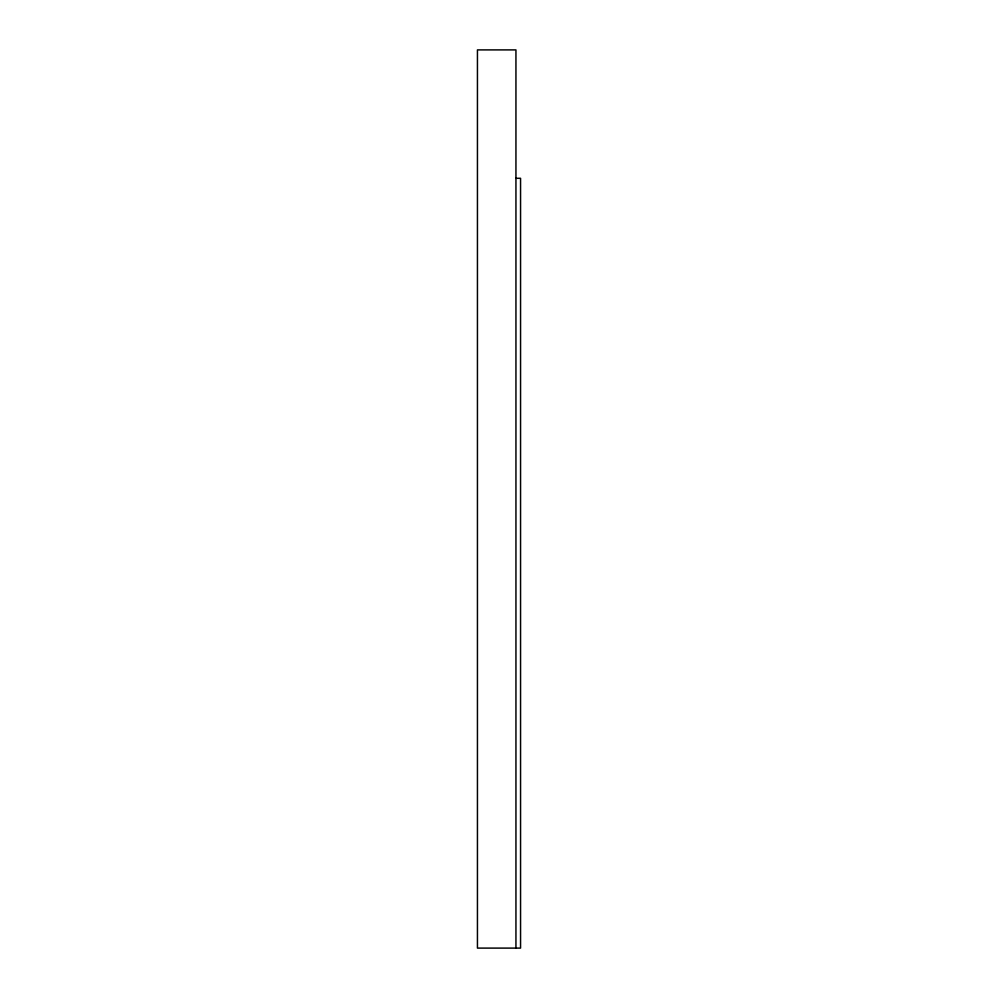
<?xml version="1.0" encoding="UTF-8"?>
<svg xmlns="http://www.w3.org/2000/svg" width="998" height="998" viewBox="0 0 998 998"><rect width="100%" height="100%" fill="white"/><g stroke="black" fill="none" stroke-linecap="round" stroke-linejoin="round"><path stroke-width="1.5" d="M515.941 178.293L520.557 178.293L520.557 948.1L477.443 948.1L477.443 49.9L515.941 49.9L515.941 948.1"/></g></svg>
